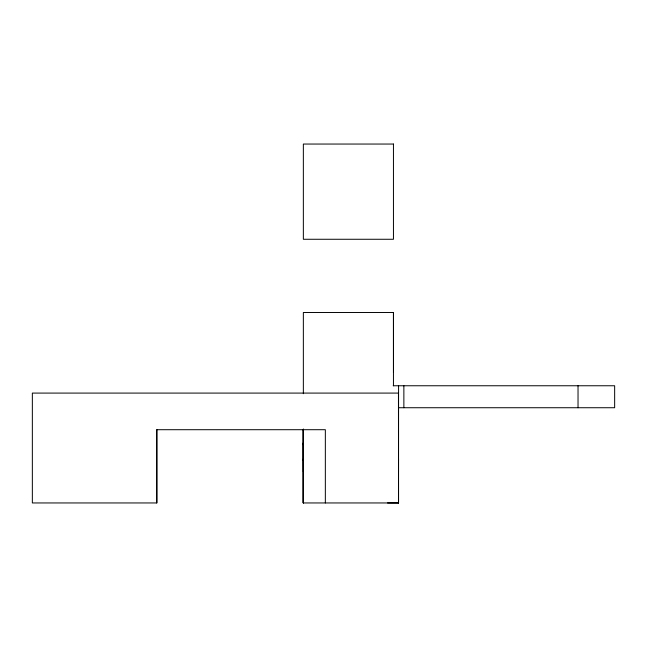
<?xml version="1.0" encoding="UTF-8"?>
<svg xmlns="http://www.w3.org/2000/svg" width="647" height="647" viewBox="0 0 647 647"><rect width="100%" height="100%" fill="white"/><g stroke="black" fill="none" stroke-linecap="round" stroke-linejoin="round"><path stroke-width="0.97" d="M303.314 429.131L303.33 502.954L303.362 429.705M303.346 502.954L303.346 429.204M398.536 460.502L398.528 459.006L398.52 468.808M303.306 444.934L303.306 442.888L303.346 471.873M393.465 372.575L393.449 312.509L303.354 312.509L303.354 393.7M393.19 385.758L614.65 385.758L614.65 407.731L398.495 407.731M398.576 393.085L32.35 393.085L32.35 502.954L156.881 502.954L156.881 429.705M398.479 429.705L398.536 471.873M387.553 502.954L398.576 502.954L303.225 502.954L303.225 429.705M578.03 385.758L578.03 407.731M403.865 385.758L403.865 407.731M398.576 385.758L398.544 502.954L398.455 393.085M393.449 312.509L393.449 385.758M325.344 502.954L325.344 429.705L156.728 429.705L156.728 502.954M303.338 459.006L303.338 460.502L303.338 459.006M393.449 144.046L303.354 144.046L303.354 239.269L393.449 239.269L393.449 144.046"/></g></svg>
